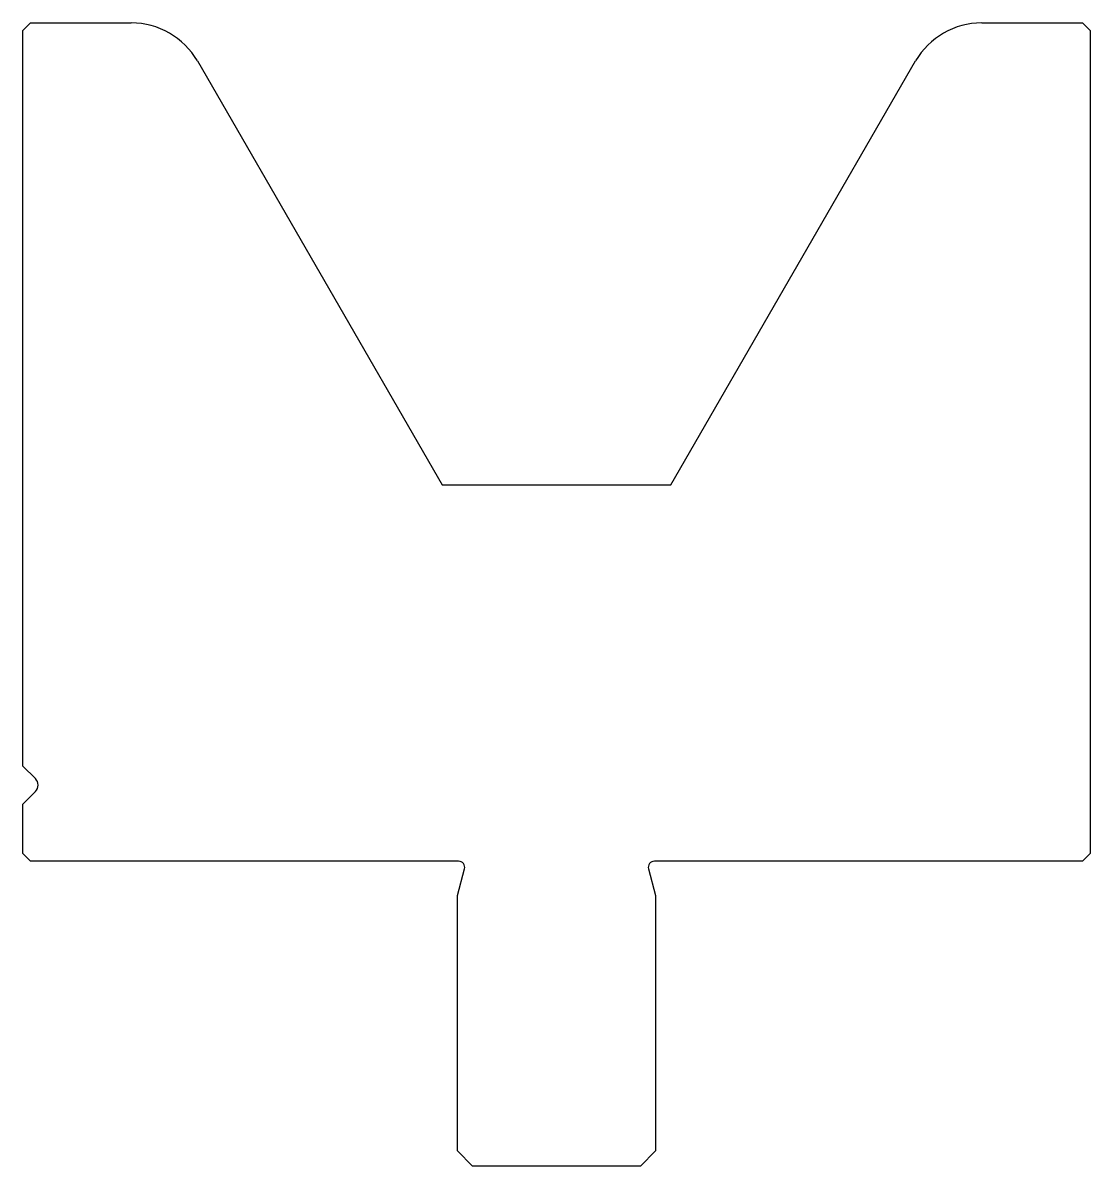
# Model space of a CAD drawing. Header units: metres. Extents: x -35.8 to 34.2, y -35.7 to 39.3.
import ezdxf

# ---------------------------------------------------------------- set-up
doc = ezdxf.new("R2010")
doc.units = ezdxf.units.M

msp = doc.modelspace()

# ---------------------------------------------------------------- linework, layer by layer
for p, q in [((-35.289601, 39.252961), (-35.789601, 38.752961)), ((-35.289601, 39.252961), (-28.676353, 39.252961)), ((27.09715, 39.252961), (33.710399, 39.252961)), ((34.210399, 38.752961), (33.710399, 39.252961)), ((-35.789601, -9.498511), (-35.789601, 38.752961)), ((34.210399, 38.752961), (34.210399, -15.247039)), ((-24.346226, 36.752961), (-8.289601, 8.942072)), ((6.710399, 8.942072), (22.767023, 36.752961)), ((-8.289601, 8.942072), (6.710399, 8.942072)), ((-34.965337, -10.322775), (-35.789601, -9.498511)), ((-35.789601, -11.995567), (-34.965337, -11.171303)), ((-35.789601, -15.247039), (-35.789601, -11.995567)), ((-35.789601, -15.247039), (-35.289601, -15.747039)), ((-7.209601, -15.747039), (-35.289601, -15.747039)), ((33.710399, -15.747039), (5.630399, -15.747039)), ((33.710399, -15.747039), (34.210399, -15.247039)), ((-7.289601, -17.991084), (-6.823231, -16.250567)), ((5.244028, -16.250567), (5.710399, -17.991084)), ((-7.289601, -34.747039), (-7.289601, -17.991084)), ((5.710399, -17.991084), (5.710399, -34.747039)), ((-7.289601, -34.747039), (-6.289601, -35.747039)), ((4.710399, -35.747039), (5.710399, -34.747039)), ((4.710399, -35.747039), (-6.289601, -35.747039))]:
    msp.add_line(p, q)
for centre, radius, start, end in [((-28.676353, 34.252961), 5, 30, 90), ((27.09715, 34.252961), 5, 90, 150), ((-35.389601, -10.747039), 0.6, 315, 45), ((-7.209601, -16.147039), 0.4, 345, 90), ((5.630399, -16.147039), 0.4, 90, 195)]:
    msp.add_arc(centre, radius, start, end)

doc.saveas('drawing.dxf')
